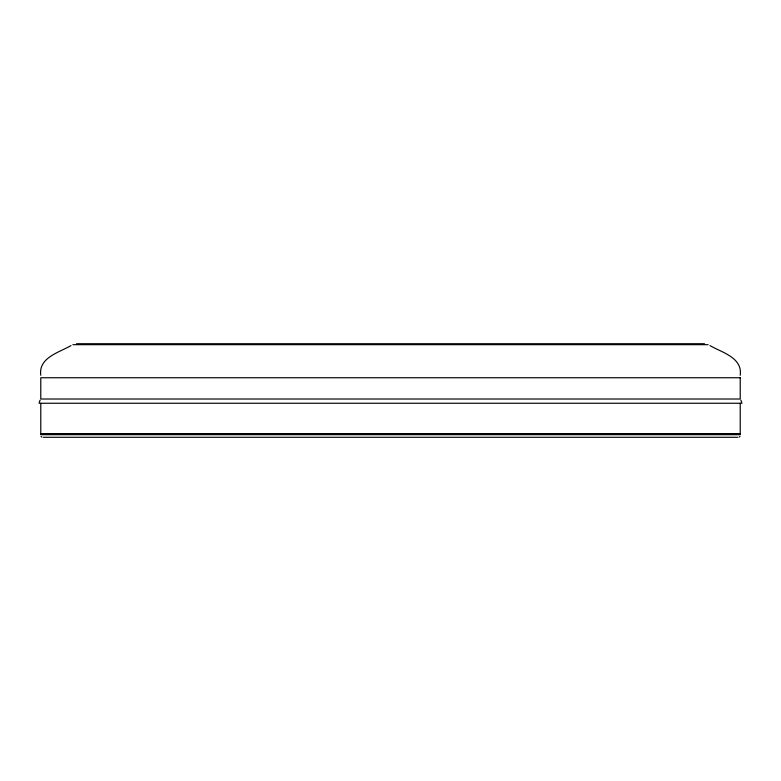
<?xml version="1.0" encoding="UTF-8"?>
<svg xmlns="http://www.w3.org/2000/svg" width="781" height="781" viewBox="0 0 781 781"><rect width="100%" height="100%" fill="white"/><g stroke="black" fill="none" stroke-linecap="round" stroke-linejoin="round"><path stroke-width="1.17" d="M40.778 375.31C38.249 357.591 59.21 352.475 71.003 345.602M39.206 402.274L40.153 400.165M739.958 436.384L739.06 437.116M76.548 343.728L704.452 343.728M72.897 344.675L708.103 344.675M39.05 403.26L741.95 403.26M40.778 433.65L740.222 433.65M40.778 434.197L740.222 434.197M40.788 434.685L740.212 434.685M43.385 437.282L737.615 437.282M41.94 437.116L41.042 436.384M709.997 345.602C721.79 352.475 742.751 357.591 740.222 375.31M740.847 400.165L741.794 402.274M740.222 403.26L740.222 433.045M40.778 403.26L40.778 433.045M740.222 377.74L40.778 377.74L40.778 399.013L740.222 399.013L740.222 377.74"/></g></svg>
